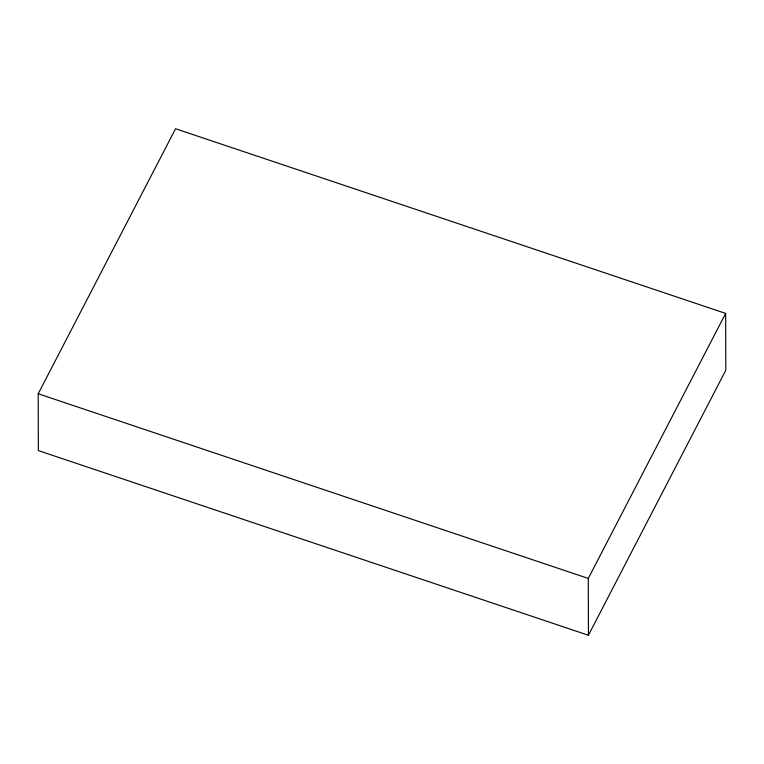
<?xml version="1.0" encoding="UTF-8"?>
<svg xmlns="http://www.w3.org/2000/svg" width="764" height="764" viewBox="0 0 764 764"><rect width="100%" height="100%" fill="white"/><g stroke="black" fill="none" stroke-linecap="round" stroke-linejoin="round"><path stroke-width="1.15" d="M38.2 393.756L175.567 128.744L725.657 313.412L725.8 370.244L588.433 635.256L38.343 450.588L38.2 393.756L588.28 578.434L588.433 635.256M588.28 578.434L725.657 313.412"/></g></svg>
